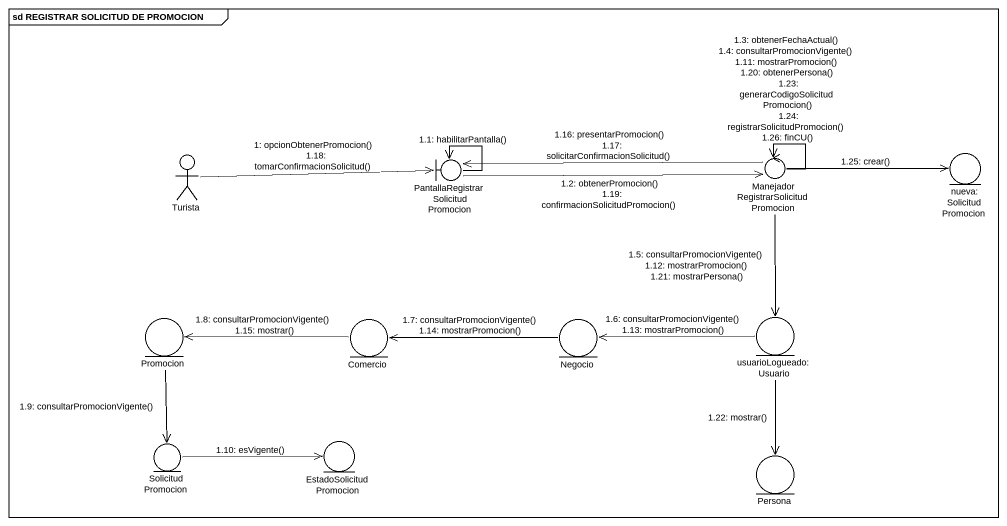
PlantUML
@startuml
mainframe sd REGISTRAR SOLICITUD DE PROMOCION
actor Turista
boundary "PantallaRegistrarSolicitudPromocion" as PantallaRegistrarSolicitudPr
control "ManejadorRegistrarSolicitudPromocion" as ManejadorRegistrarSolicitudP
entity "nueva: SolicitudPromocion" as nueva_SolicitudPromocion
entity Promocion
entity Comercio
entity Negocio
entity "usuarioLogueado: Usuario" as usuarioLogueado_Usuario
entity SolicitudPromocion
entity EstadoSolicitudPromocion
entity Persona
Turista -right-> PantallaRegistrarSolicitudPr : 1: opcionObtenerPromocion()\n1.18: tomarConfirmacionSolicitud()
PantallaRegistrarSolicitudPr --> PantallaRegistrarSolicitudPr : 1.1: habilitarPantalla()
PantallaRegistrarSolicitudPr -right-> ManejadorRegistrarSolicitudP : 1.2: obtenerPromocion()\n1.19: confirmacionSolicitudPromocion()
ManejadorRegistrarSolicitudP --> ManejadorRegistrarSolicitudP : 1.3: obtenerFechaActual()\n1.4: consultarPromocionVigente()\n1.11: mostrarPromocion()\n1.20: obtenerPersona()\n1.23: generarCodigoSolicitudPromocion()\n1.24: registrarSolicitudPromocion()\n1.26: finCU()
ManejadorRegistrarSolicitudP --> usuarioLogueado_Usuario : 1.5: consultarPromocionVigente()\n1.12: mostrarPromocion()\n1.21: mostrarPersona()
usuarioLogueado_Usuario -left-> Negocio : 1.6: consultarPromocionVigente()\n1.13: mostrarPromocion()
Negocio -left-> Comercio : 1.7: consultarPromocionVigente()\n1.14: mostrarPromocion()
Comercio -left-> Promocion : 1.8: consultarPromocionVigente()\n1.15: mostrar()
Promocion --> SolicitudPromocion : 1.9: consultarPromocionVigente()
SolicitudPromocion -right-> EstadoSolicitudPromocion : 1.10: esVigente()
ManejadorRegistrarSolicitudP -left-> PantallaRegistrarSolicitudPr : 1.16: presentarPromocion()\n1.17: solicitarConfirmacionSolicitud()
usuarioLogueado_Usuario --> Persona : 1.22: mostrar()
ManejadorRegistrarSolicitudP -right-> nueva_SolicitudPromocion : 1.25: crear()
@enduml
